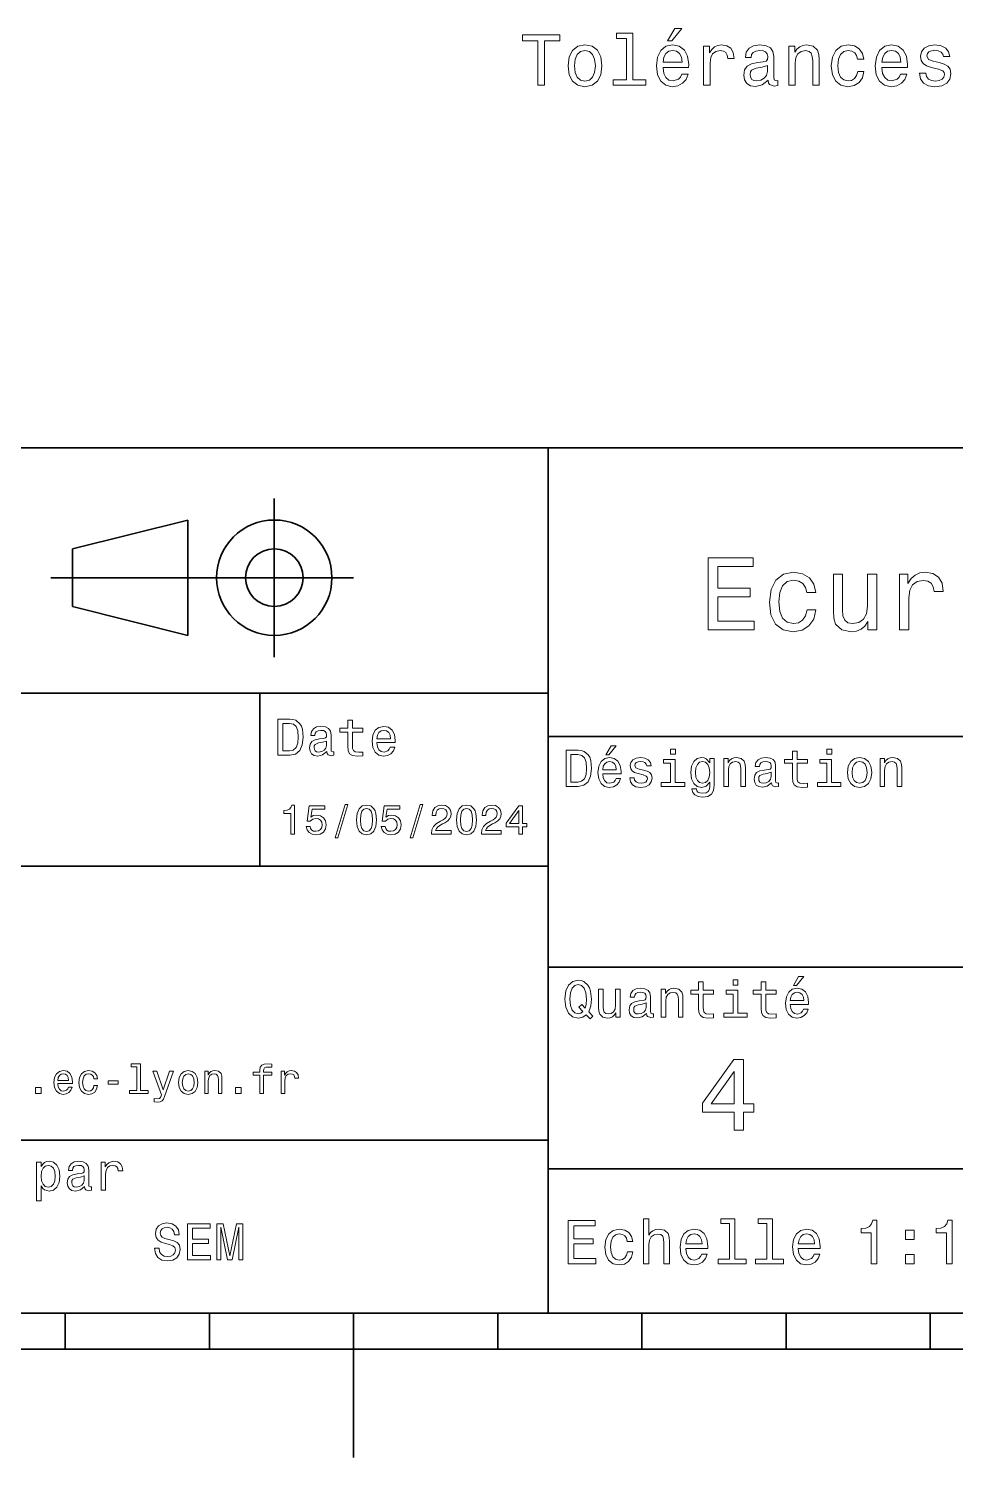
# Model space of a CAD drawing. Extents: x 0 to 297, y 0 to 210.
# Drawn here: x 126 to 190.3, y 0 to 99.1 of the extents above; entities that cross this region are included whole.
import ezdxf

# ---------------------------------------------------------------- set-up
doc = ezdxf.new("R2010")
doc.units = 0

msp = doc.modelspace()

# ---------------------------------------------------------------- linework, layer by layer
at = {"color": 7, "lineweight": 35}
for p, q in [((97, 70), (287, 70)), ((162, 10), (162, 70)), ((127.5, 61), (148.5, 61)), ((97, 53), (162, 53)), ((162, 50), (287, 50)), ((97, 41), (162, 41)), ((162, 34), (287, 34)), ((97, 22), (162, 22)), ((162, 20), (287, 20)), ((10, 10), (287, 10)), ((97, 10), (287, 10)), ((98.5, 7.5), (198.5, 7.5))]:
    msp.add_line(p, q, dxfattribs=at)
at = {"color": 7, "lineweight": 35, "ltscale": 0.275}
msp.add_line((143, 55.5), (143, 66.5), dxfattribs=at)
at = {"color": 7, "lineweight": 35, "ltscale": 0.206155}
for p, q in [((129, 63), (137, 65)), ((137, 57), (129, 59))]:
    msp.add_line(p, q, dxfattribs=at)
at = {"color": 7, "lineweight": 35, "ltscale": 0.2}
msp.add_line((137, 65), (137, 57), dxfattribs=at)
at = {"color": 7, "lineweight": 35, "ltscale": 0.1}
msp.add_line((129, 59), (129, 63), dxfattribs=at)
at = {"color": 7, "lineweight": 35, "ltscale": 0.3}
msp.add_line((142, 41), (142, 53), dxfattribs=at)
at = {"color": 7, "lineweight": 35, "ltscale": 0.0625}
for p, q in [((128.5, 10), (128.5, 7.5)), ((138.5, 10), (138.5, 7.5)), ((158.5, 10), (158.5, 7.5)), ((168.5, 10), (168.5, 7.5)), ((178.5, 10), (178.5, 7.5)), ((188.5, 10), (188.5, 7.5))]:
    msp.add_line(p, q, dxfattribs=at)
at = {"color": 7, "lineweight": 35, "ltscale": 0.25}
msp.add_line((148.5, 10), (148.5, 0), dxfattribs=at)
at = {"color": 7, "lineweight": 13}
for points in [[(170.278091, 98.219742), (170.575653, 98.219742), (171.276657, 99.077087), (170.782425, 99.077087)], [(161.286026, 95.143372), (161.75, 95.143372), (161.75, 98.219742), (162.809082, 98.219742), (162.809082, 98.643372), (160.221909, 98.643372), (160.221909, 98.219742), (161.286026, 98.219742)], [(167.42868, 98.391212), (167.42868, 95.516571), (166.515854, 95.516571), (166.515854, 95.143372), (168.780258, 95.143372), (168.780258, 95.516571), (167.872482, 95.516571), (167.872482, 98.764412), (166.732712, 98.764412), (166.732712, 98.391212)], [(163.378967, 96.494957), (163.459656, 95.879684), (163.69165, 95.425789), (164.059799, 95.143372), (164.554031, 95.047554), (165.043228, 95.143372), (165.411377, 95.420746), (165.643372, 95.874641), (165.729111, 96.494957), (165.643372, 97.110229), (165.411377, 97.56916), (165.043228, 97.846542), (164.554031, 97.947403), (164.059799, 97.846542), (163.69165, 97.564117), (163.459656, 97.110229)], [(163.832855, 96.5), (163.878235, 96.953888), (164.019455, 97.2817), (164.246399, 97.483429), (164.554031, 97.554031), (164.856628, 97.483429), (165.083572, 97.286743), (165.224777, 96.953888), (165.275223, 96.5), (165.224777, 96.041069), (165.083572, 95.708214), (164.856628, 95.506485), (164.554031, 95.440926), (164.246399, 95.506485), (164.019455, 95.708214), (163.878235, 96.041069)], [(169.970459, 96.368874), (171.745682, 96.368874), (171.750717, 96.575645), (171.670029, 97.155617), (171.44812, 97.58934), (171.095108, 97.851585), (170.626083, 97.947403), (170.167145, 97.846542), (169.814117, 97.564117), (169.587173, 97.105186), (169.506485, 96.5), (169.582138, 95.879684), (169.809082, 95.425789), (170.157059, 95.143372), (170.610947, 95.047554), (171.004318, 95.113113), (171.327087, 95.284584), (171.564117, 95.556915), (171.700287, 95.920029), (171.261536, 95.920029), (171.170746, 95.7183), (171.039627, 95.567001), (170.666428, 95.445969), (170.378967, 95.501442), (170.162109, 95.677956), (170.020889, 95.965416), (169.970459, 96.353745)], [(169.970459, 96.742073), (170.02594, 97.090057), (170.162109, 97.34726), (170.368881, 97.503601), (170.641205, 97.559074), (170.908508, 97.503601), (171.11528, 97.34726), (171.241348, 97.090057), (171.286743, 96.742073)], [(172.784576, 95.143372), (173.228394, 95.143372), (173.228394, 96.691643), (173.273773, 97.064842), (173.409943, 97.33213), (173.631851, 97.493515), (173.929398, 97.548988), (174.151291, 97.513687), (174.317719, 97.412827), (174.418594, 97.241356), (174.453888, 97.009369), (174.90274, 97.009369), (174.842224, 97.41787), (174.675797, 97.710373), (174.398422, 97.886887), (174.020172, 97.947403), (173.76297, 97.907059), (173.541061, 97.806198), (173.344376, 97.634727), (173.188034, 97.40274), (173.188034, 97.851585), (172.784576, 97.851585)], [(177.26297, 95.496399), (177.26297, 95.48127), (177.288177, 95.309799), (177.363831, 95.188759), (177.681549, 95.092941), (177.92868, 95.133286), (177.92868, 95.476227), (177.822769, 95.461098), (177.681549, 95.526657), (177.656342, 95.728386), (177.656342, 97.130402), (177.595825, 97.488472), (177.419312, 97.740631), (177.111664, 97.89193), (176.677948, 97.947403), (176.254318, 97.886887), (175.94165, 97.715416), (175.744965, 97.448128), (175.679398, 97.0951), (175.679398, 97.064842), (176.077805, 97.064842), (176.113113, 97.276657), (176.22406, 97.427956), (176.405624, 97.51873), (176.662827, 97.554031), (176.909943, 97.528816), (177.086456, 97.453171), (177.192368, 97.322044), (177.227661, 97.140488), (177.207489, 96.928673), (177.126801, 96.822769), (176.925079, 96.772331), (176.546829, 96.731987), (176.113113, 96.641212), (175.805481, 96.479828), (175.623917, 96.227669), (175.568451, 95.854469), (175.618881, 95.521614), (175.775223, 95.274498), (176.027374, 95.118156), (176.375366, 95.062683), (176.844376, 95.168587)], [(178.690201, 95.143372), (179.134003, 95.143372), (179.134003, 96.706772), (179.179398, 97.064842), (179.325653, 97.327087), (179.552597, 97.488472), (179.855194, 97.548988), (180.09726, 97.498558), (180.248566, 97.362389), (180.324203, 97.135445), (180.349426, 96.832855), (180.349426, 95.143372), (180.793228, 95.143372), (180.793228, 96.92363), (180.773056, 97.2817), (180.682281, 97.579254), (180.384735, 97.851585), (179.920746, 97.947403), (179.663544, 97.912102), (179.446686, 97.816284), (179.260086, 97.6549), (179.113831, 97.438042), (179.113831, 97.851585), (178.690201, 97.851585)], [(183.451004, 96.953888), (183.889771, 96.953888), (183.798996, 97.357346), (183.582138, 97.675072), (183.244232, 97.871758), (182.805481, 97.947403), (182.32132, 97.846542), (181.953171, 97.564117), (181.721191, 97.105186), (181.640488, 96.489914), (181.716141, 95.879684), (181.943085, 95.425789), (182.301147, 95.143372), (182.790344, 95.047554), (183.22406, 95.123199), (183.561966, 95.335014), (183.793945, 95.66787), (183.894806, 96.111671), (183.471191, 96.111671), (183.395538, 95.829254), (183.254318, 95.617432), (183.052597, 95.486313), (182.805481, 95.445969), (182.497833, 95.511528), (182.27594, 95.713257), (182.139771, 96.041069), (182.094376, 96.505043), (182.139771, 96.958931), (182.280975, 97.286743), (182.507935, 97.488472), (182.805481, 97.559074), (183.067719, 97.513687), (183.264404, 97.397697), (183.395538, 97.206055)], [(185.150574, 96.368874), (186.925797, 96.368874), (186.930832, 96.575645), (186.850143, 97.155617), (186.628235, 97.58934), (186.275223, 97.851585), (185.806198, 97.947403), (185.34726, 97.846542), (184.994232, 97.564117), (184.767288, 97.105186), (184.6866, 96.5), (184.762253, 95.879684), (184.989197, 95.425789), (185.337173, 95.143372), (185.791061, 95.047554), (186.184433, 95.113113), (186.507202, 95.284584), (186.744232, 95.556915), (186.880402, 95.920029), (186.44165, 95.920029), (186.350861, 95.7183), (186.219742, 95.567001), (185.846542, 95.445969), (185.559082, 95.501442), (185.342224, 95.677956), (185.201004, 95.965416), (185.150574, 96.353745)], [(185.150574, 96.742073), (185.206055, 97.090057), (185.342224, 97.34726), (185.548996, 97.503601), (185.82132, 97.559074), (186.088623, 97.503601), (186.295395, 97.34726), (186.421478, 97.090057), (186.466858, 96.742073)], [(189.124634, 96.721901), (188.695969, 96.822769), (188.378235, 96.938759), (188.272339, 97.175789), (188.302597, 97.342216), (188.408508, 97.463257), (188.579971, 97.538902), (188.827087, 97.56916), (189.064117, 97.538902), (189.250717, 97.448128), (189.371765, 97.311958), (189.422195, 97.130402), (189.855911, 97.130402), (189.855911, 97.140488), (189.780258, 97.4683), (189.573486, 97.725502), (189.250717, 97.886887), (188.827087, 97.947403), (188.398407, 97.886887), (188.085739, 97.720459), (187.889053, 97.473343), (187.828522, 97.16066), (187.873917, 96.85807), (188.015137, 96.646255), (188.247116, 96.494957), (188.585022, 96.389046), (189.079254, 96.268013), (189.381836, 96.14193), (189.46254, 96.041069), (189.492798, 95.889771), (189.447403, 95.703171), (189.32637, 95.561958), (189.129684, 95.471184), (188.867432, 95.440926), (188.590057, 95.471184), (188.388336, 95.577087), (188.252167, 95.748558), (188.196686, 95.985588), (187.768005, 95.985588), (187.838623, 95.58213), (188.045395, 95.289627), (188.373199, 95.113113), (188.827087, 95.047554), (189.301147, 95.113113), (189.649139, 95.289627), (189.860947, 95.572044), (189.9366, 95.940201), (189.881119, 96.257927), (189.724777, 96.474785), (189.467575, 96.615997)], [(177.21254, 96.091499), (177.152023, 95.829254), (176.990631, 95.627518), (176.748566, 95.496399), (176.451004, 95.451012), (176.259369, 95.476227), (176.123199, 95.556915), (176.03746, 95.698128), (176.012253, 95.894814), (176.032425, 96.071327), (176.113113, 96.197403), (176.435883, 96.338615), (176.844376, 96.399132), (177.21254, 96.520172)], [(173.109512, 57.381123), (176.279541, 57.381123), (176.279541, 57.986309), (173.772339, 57.986309), (173.772339, 59.679394), (176.005768, 59.679394), (176.005768, 60.277374), (173.772339, 60.277374), (173.772339, 61.775936), (176.221893, 61.775936), (176.221893, 62.381123), (173.109512, 62.381123)], [(179.932281, 59.967579), (180.559082, 59.967579), (180.429398, 60.543945), (180.119598, 60.997837), (179.636887, 61.278816), (179.010086, 61.386887), (178.318436, 61.242794), (177.792511, 60.839336), (177.46109, 60.183716), (177.345825, 59.304752), (177.453888, 58.432995), (177.778091, 57.78458), (178.289627, 57.381123), (178.988464, 57.244236), (179.608063, 57.352303), (180.090775, 57.6549), (180.42218, 58.130402), (180.566284, 58.764408), (179.96109, 58.764408), (179.853027, 58.36095), (179.651291, 58.058357), (179.363113, 57.871037), (179.010086, 57.8134), (178.570602, 57.907059), (178.253601, 58.195244), (178.059082, 58.663544), (177.994232, 59.326366), (178.059082, 59.974781), (178.260803, 60.443081), (178.585007, 60.731266), (179.010086, 60.83213), (179.38472, 60.767288), (179.66571, 60.601585), (179.853027, 60.327808)], [(184.788177, 61.25), (184.154175, 61.25), (184.154175, 59.016571), (184.082123, 58.497837), (183.873199, 58.123196), (183.548996, 57.892651), (183.123917, 57.820602), (182.785294, 57.878242), (182.569168, 58.051151), (182.446686, 58.346542), (182.417862, 58.764408), (182.417862, 61.25), (181.783859, 61.25), (181.783859, 58.706772), (181.805481, 58.195244), (181.942368, 57.770172), (182.360229, 57.381123), (183.030258, 57.244236), (183.390488, 57.294666), (183.700287, 57.424351), (183.966858, 57.647694), (184.182999, 57.971901), (184.182999, 57.381123), (184.788177, 57.381123)], [(186.380402, 57.381123), (187.014404, 57.381123), (187.014404, 59.592937), (187.079254, 60.12608), (187.273773, 60.507923), (187.590775, 60.738472), (188.015854, 60.817722), (188.332855, 60.767288), (188.570602, 60.623199), (188.714691, 60.378242), (188.765121, 60.046829), (189.406342, 60.046829), (189.319885, 60.630402), (189.082123, 61.048271), (188.685883, 61.30043), (188.145538, 61.386887), (187.778091, 61.32925), (187.46109, 61.185158), (187.180115, 60.940201), (186.956772, 60.608788), (186.956772, 61.25), (186.380402, 61.25)], [(144.080688, 51.190563), (143.248566, 51.190563), (143.248566, 48.690563), (144.080688, 48.690563), (144.473343, 48.769814), (144.765137, 49.011169), (144.945251, 49.40382), (145.010086, 49.940563), (144.952454, 50.488113), (144.880402, 50.70425), (144.779541, 50.877163), (144.487747, 51.111313), (144.296829, 51.168949)], [(144.055481, 50.891571), (144.329254, 50.837536), (144.516571, 50.671829), (144.628235, 50.376442), (144.664261, 49.940563), (144.624634, 49.519093), (144.51297, 49.223705), (144.322052, 49.047192), (144.055481, 48.989555), (143.583572, 48.989555), (143.583572, 50.891571)], [(146.656342, 48.942726), (146.656342, 48.931919), (146.674347, 48.809441), (146.728394, 48.722984), (146.955338, 48.654541), (147.131851, 48.683357), (147.131851, 48.928314), (147.056198, 48.917507), (146.955338, 48.96434), (146.937317, 49.108429), (146.937317, 50.109871), (146.894089, 50.365635), (146.768005, 50.54575), (146.548264, 50.65382), (146.23848, 50.693443), (145.935883, 50.650219), (145.71254, 50.52774), (145.572052, 50.336815), (145.525223, 50.084656), (145.525223, 50.063042), (145.809799, 50.063042), (145.835022, 50.21434), (145.914261, 50.322407), (146.043945, 50.387249), (146.227661, 50.412464), (146.404175, 50.394455), (146.530258, 50.34042), (146.605911, 50.246758), (146.631119, 50.117077), (146.616714, 49.965778), (146.559082, 49.890129), (146.414978, 49.854107), (146.144806, 49.825291), (145.835022, 49.760448), (145.61528, 49.645176), (145.485596, 49.465057), (145.445969, 49.19849), (145.481995, 48.960735), (145.593658, 48.784222), (145.773773, 48.67255), (146.022339, 48.632927), (146.357346, 48.708576)], [(148.100861, 50.289986), (148.100861, 49.320965), (148.122482, 49.007565), (148.223343, 48.791428), (148.425079, 48.665348), (148.767288, 48.62212), (149.141937, 48.640129), (149.141937, 48.913906), (148.868149, 48.892292), (148.619598, 48.921112), (148.486313, 49.011169), (148.42868, 49.162464), (148.417862, 49.375), (148.417862, 50.289986), (149.141937, 50.289986), (149.141937, 50.560158), (148.417862, 50.560158), (148.417862, 51.125721), (148.100861, 51.125721), (148.100861, 50.560158), (147.553314, 50.560158), (147.553314, 50.289986)], [(150.121765, 49.565922), (151.389771, 49.565922), (151.393372, 49.713619), (151.335739, 50.127884), (151.177231, 50.437683), (150.925079, 50.625), (150.590057, 50.693443), (150.262253, 50.621399), (150.010086, 50.41967), (149.847977, 50.091862), (149.790344, 49.659584), (149.844376, 49.216499), (150.006485, 48.892292), (150.255051, 48.690563), (150.579254, 48.62212), (150.860229, 48.668949), (151.090775, 48.791428), (151.260086, 48.98595), (151.357346, 49.245319), (151.043945, 49.245319), (150.979111, 49.101227), (150.885452, 48.993156), (150.618881, 48.9067), (150.413544, 48.946327), (150.258652, 49.072407), (150.157776, 49.27774), (150.121765, 49.555115)], [(146.620316, 49.367798), (146.577087, 49.180477), (146.461823, 49.036385), (146.28891, 48.942726), (146.07637, 48.910305), (145.939484, 48.928314), (145.842224, 48.98595), (145.780975, 49.086815), (145.76297, 49.227306), (145.777374, 49.353386), (145.835022, 49.443443), (146.065567, 49.544312), (146.357346, 49.587536), (146.620316, 49.673992)], [(150.121765, 49.832493), (150.161377, 50.081055), (150.258652, 50.264771), (150.406342, 50.376442), (150.600861, 50.416069), (150.791794, 50.376442), (150.939484, 50.264771), (151.029541, 50.081055), (151.061966, 49.832493)], [(164.080688, 49.030979), (163.248566, 49.030979), (163.248566, 46.530979), (164.080688, 46.530979), (164.473343, 46.610229), (164.765137, 46.851585), (164.945251, 47.244236), (165.010086, 47.780979), (164.952454, 48.328529), (164.880402, 48.544666), (164.779541, 48.717579), (164.487747, 48.951729), (164.296829, 49.009365)], [(164.055481, 48.731987), (164.329254, 48.677952), (164.516571, 48.512245), (164.628235, 48.216858), (164.664261, 47.780979), (164.624634, 47.359509), (164.51297, 47.064121), (164.322052, 46.887608), (164.055481, 46.829971), (163.583572, 46.829971), (163.583572, 48.731987)], [(166.004318, 48.728386), (166.216858, 48.728386), (166.717575, 49.340778), (166.364548, 49.340778)], [(170.824203, 49.117435), (170.489197, 49.117435), (170.489197, 48.757202), (170.824203, 48.757202)], [(178.943802, 48.130402), (178.943802, 47.161381), (178.965424, 46.84798), (179.066284, 46.631844), (179.268005, 46.505764), (179.610229, 46.462536), (179.984863, 46.480545), (179.984863, 46.754322), (179.71109, 46.732708), (179.46254, 46.761528), (179.329254, 46.851585), (179.271606, 47.00288), (179.260803, 47.215416), (179.260803, 48.130402), (179.984863, 48.130402), (179.984863, 48.400574), (179.260803, 48.400574), (179.260803, 48.966137), (178.943802, 48.966137), (178.943802, 48.400574), (178.396255, 48.400574), (178.396255, 48.130402)], [(181.667145, 49.117435), (181.332138, 49.117435), (181.332138, 48.757202), (181.667145, 48.757202)], [(165.784576, 47.406338), (167.052597, 47.406338), (167.056198, 47.554035), (166.998566, 47.9683), (166.840057, 48.278099), (166.587891, 48.465416), (166.252884, 48.533859), (165.925079, 48.461815), (165.672913, 48.260086), (165.510803, 47.932278), (165.453171, 47.5), (165.507202, 47.056915), (165.669312, 46.732708), (165.917862, 46.530979), (166.242081, 46.462536), (166.523056, 46.509365), (166.753601, 46.631844), (166.922913, 46.826366), (167.020172, 47.085735), (166.706772, 47.085735), (166.641937, 46.941643), (166.548264, 46.833572), (166.281708, 46.747116), (166.07637, 46.786743), (165.921463, 46.912823), (165.820602, 47.118156), (165.784576, 47.395531)], [(165.784576, 47.672909), (165.824203, 47.921471), (165.921463, 48.105186), (166.069168, 48.216858), (166.263687, 48.256485), (166.454605, 48.216858), (166.60231, 48.105186), (166.692368, 47.921471), (166.724777, 47.672909)], [(168.623199, 47.658501), (168.317001, 47.730545), (168.090057, 47.8134), (168.014404, 47.982708), (168.036026, 48.101585), (168.111664, 48.188038), (168.234146, 48.242073), (168.41066, 48.263687), (168.579971, 48.242073), (168.713257, 48.177231), (168.799713, 48.079971), (168.835739, 47.950287), (169.145538, 47.950287), (169.145538, 47.957493), (169.091492, 48.191643), (168.943802, 48.375359), (168.713257, 48.490635), (168.41066, 48.533859), (168.104462, 48.490635), (167.881119, 48.371758), (167.740631, 48.195244), (167.697403, 47.971901), (167.729828, 47.755764), (167.830688, 47.604465), (167.996399, 47.496399), (168.237747, 47.42075), (168.590775, 47.334293), (168.806915, 47.244236), (168.864548, 47.172188), (168.886169, 47.064121), (168.853745, 46.930836), (168.767288, 46.829971), (168.626801, 46.765129), (168.439484, 46.743515), (168.241348, 46.765129), (168.09726, 46.840778), (168, 46.963257), (167.960373, 47.132565), (167.654175, 47.132565), (167.704605, 46.844379), (167.85231, 46.635445), (168.086456, 46.509365), (168.41066, 46.462536), (168.749283, 46.509365), (168.997833, 46.635445), (169.149139, 46.837173), (169.203171, 47.100143), (169.163544, 47.327087), (169.05188, 47.481987), (168.868149, 47.582851)], [(170.8134, 46.79755), (170.8134, 48.400574), (169.999283, 48.400574), (169.999283, 48.130402), (170.496399, 48.130402), (170.496399, 46.79755), (169.847977, 46.79755), (169.847977, 46.530979), (171.469025, 46.530979), (171.469025, 46.79755)], [(173.518738, 46.617435), (173.518738, 48.465416), (173.216141, 48.465416), (173.216141, 48.152016), (172.967575, 48.4366), (172.816284, 48.508644), (172.646973, 48.533859), (172.340775, 48.461815), (172.103027, 48.260086), (171.94812, 47.935879), (171.894089, 47.5), (171.94812, 47.060516), (172.103027, 46.736309), (172.340775, 46.530979), (172.646973, 46.462536), (172.819885, 46.487751), (172.963974, 46.552593), (173.216141, 46.826366), (173.216141, 46.552593), (173.187317, 46.336456), (173.108063, 46.181557), (172.956772, 46.091499), (172.729828, 46.059078), (172.531708, 46.080692), (172.391205, 46.134727), (172.30835, 46.228386), (172.283142, 46.354465), (171.976944, 46.354465), (171.976944, 46.340057), (172.023773, 46.109509), (172.167862, 45.9366), (172.398407, 45.824928), (172.711823, 45.785301), (173.086456, 45.839336), (173.335022, 45.990635), (173.47551, 46.253601)], [(172.221909, 47.5), (172.254318, 47.820606), (172.351593, 48.058357), (172.502884, 48.198845), (172.704605, 48.249279), (172.917145, 48.198845), (173.075653, 48.058357), (173.172913, 47.820606), (173.208939, 47.5), (173.172913, 47.172188), (173.075653, 46.938038), (172.917145, 46.793949), (172.704605, 46.747116), (172.502884, 46.793949), (172.351593, 46.938038), (172.254318, 47.175793)], [(174.181549, 46.530979), (174.498566, 46.530979), (174.498566, 47.647694), (174.530975, 47.903458), (174.635452, 48.090778), (174.797546, 48.206051), (175.013687, 48.249279), (175.1866, 48.213257), (175.294662, 48.115993), (175.348709, 47.953888), (175.366714, 47.737751), (175.366714, 46.530979), (175.683716, 46.530979), (175.683716, 47.802593), (175.669312, 48.058357), (175.604462, 48.270893), (175.391937, 48.465416), (175.060516, 48.533859), (174.876801, 48.508644), (174.721909, 48.440201), (174.588623, 48.324928), (174.484146, 48.170029), (174.484146, 48.465416), (174.181549, 48.465416)], [(177.499283, 46.783142), (177.499283, 46.772335), (177.517288, 46.649857), (177.57132, 46.5634), (177.798264, 46.494957), (177.974777, 46.523773), (177.974777, 46.76873), (177.899139, 46.757923), (177.798264, 46.804756), (177.780258, 46.948845), (177.780258, 47.950287), (177.73703, 48.206051), (177.610947, 48.386166), (177.391205, 48.494236), (177.081406, 48.533859), (176.778824, 48.490635), (176.555481, 48.368156), (176.414978, 48.177231), (176.368149, 47.925072), (176.368149, 47.903458), (176.65274, 47.903458), (176.677948, 48.054756), (176.757202, 48.162823), (176.886887, 48.227665), (177.070602, 48.25288), (177.247116, 48.234871), (177.373199, 48.180836), (177.448853, 48.087173), (177.47406, 47.957493), (177.459656, 47.806194), (177.402023, 47.730545), (177.257919, 47.694523), (176.987747, 47.665707), (176.677948, 47.600864), (176.458206, 47.485592), (176.328537, 47.305473), (176.28891, 47.038906), (176.324921, 46.801151), (176.4366, 46.624638), (176.616714, 46.512966), (176.86528, 46.473343), (177.200287, 46.548992)], [(181.656342, 46.79755), (181.656342, 48.400574), (180.842224, 48.400574), (180.842224, 48.130402), (181.33934, 48.130402), (181.33934, 46.79755), (180.690918, 46.79755), (180.690918, 46.530979), (182.311966, 46.530979), (182.311966, 46.79755)], [(182.762253, 47.496399), (182.819885, 47.056915), (182.985596, 46.732708), (183.248566, 46.530979), (183.601593, 46.462536), (183.951004, 46.530979), (184.213974, 46.729107), (184.379684, 47.053314), (184.440918, 47.496399), (184.379684, 47.935879), (184.213974, 48.263687), (183.951004, 48.461815), (183.601593, 48.533859), (183.248566, 48.461815), (182.985596, 48.260086), (182.819885, 47.935879)], [(183.086456, 47.5), (183.118881, 47.824207), (183.219742, 48.058357), (183.381851, 48.20245), (183.601593, 48.25288), (183.817719, 48.20245), (183.979828, 48.061958), (184.080688, 47.824207), (184.116714, 47.5), (184.080688, 47.172188), (183.979828, 46.934437), (183.817719, 46.790344), (183.601593, 46.743515), (183.381851, 46.790344), (183.219742, 46.934437), (183.118881, 47.172188)], [(185.024506, 46.530979), (185.341492, 46.530979), (185.341492, 47.647694), (185.373917, 47.903458), (185.478394, 48.090778), (185.640488, 48.206051), (185.856628, 48.249279), (186.029541, 48.213257), (186.137604, 48.115993), (186.19165, 47.953888), (186.209656, 47.737751), (186.209656, 46.530979), (186.526657, 46.530979), (186.526657, 47.802593), (186.512253, 48.058357), (186.447403, 48.270893), (186.234879, 48.465416), (185.903458, 48.533859), (185.719742, 48.508644), (185.56485, 48.440201), (185.431564, 48.324928), (185.327087, 48.170029), (185.327087, 48.465416), (185.024506, 48.465416)], [(177.463257, 47.208214), (177.420029, 47.020893), (177.304749, 46.876801), (177.131851, 46.783142), (176.919312, 46.750721), (176.782425, 46.76873), (176.68515, 46.826366), (176.623917, 46.927231), (176.605911, 47.067722), (176.620316, 47.193802), (176.677948, 47.283859), (176.908508, 47.384727), (177.200287, 47.427952), (177.463257, 47.514408)], [(144.14122, 43.224785), (144.403458, 43.224785), (144.403458, 45.239193), (144.207504, 45.239193), (144.155624, 45.0634), (144.05188, 44.945248), (143.893372, 44.876083), (143.674362, 44.853027), (143.674362, 44.648415), (144.14122, 44.648415)], [(145.213257, 43.746399), (145.276657, 43.510086), (145.417877, 43.325649), (145.625366, 43.210377), (145.890488, 43.167149), (146.181564, 43.219021), (146.409225, 43.360233), (146.553314, 43.585014), (146.608078, 43.873199), (146.559082, 44.141212), (146.420761, 44.351585), (146.20462, 44.487034), (145.925079, 44.536022), (145.708939, 44.501442), (145.541794, 44.406342), (145.622482, 44.945248), (146.498566, 44.945248), (146.498566, 45.181557), (145.429398, 45.181557), (145.270905, 44.12104), (145.50145, 44.12104), (145.668594, 44.256485), (145.881851, 44.305477), (146.066284, 44.273777), (146.207504, 44.181557), (146.296829, 44.040348), (146.328537, 43.858791), (146.296829, 43.677235), (146.20462, 43.536022), (146.0634, 43.446686), (145.881851, 43.414986), (145.729111, 43.435158), (145.610962, 43.501442), (145.524506, 43.605186), (145.481277, 43.746399)], [(147.213257, 42.956772), (147.412109, 42.956772), (148.109512, 45.279541), (147.907791, 45.279541)], [(148.703171, 44.201729), (148.746399, 43.749279), (148.881851, 43.426514), (149.097992, 43.230549), (149.397705, 43.167149), (149.694534, 43.230549), (149.910675, 43.426514), (150.043228, 43.749279), (150.08934, 44.201729), (150.043228, 44.651299), (149.98848, 44.829971), (149.910675, 44.976948), (149.694534, 45.172913), (149.397705, 45.239193), (149.097992, 45.172913), (148.881851, 44.974064), (148.746399, 44.651299)], [(148.979828, 44.201729), (149.002884, 44.550434), (149.074936, 44.801155), (149.20462, 44.948128), (149.397705, 45), (149.587906, 44.948128), (149.71759, 44.801155), (149.789627, 44.550434), (149.812683, 44.201729), (149.789627, 43.850143), (149.71759, 43.599426), (149.587906, 43.45245), (149.397705, 43.403458), (149.20462, 43.45245), (149.074936, 43.599426), (149.002884, 43.850143)], [(150.417877, 43.746399), (150.481277, 43.510086), (150.622482, 43.325649), (150.829971, 43.210377), (151.095108, 43.167149), (151.386169, 43.219021), (151.613831, 43.360233), (151.757935, 43.585014), (151.812683, 43.873199), (151.763687, 44.141212), (151.625366, 44.351585), (151.409225, 44.487034), (151.129684, 44.536022), (150.913544, 44.501442), (150.746399, 44.406342), (150.827087, 44.945248), (151.703171, 44.945248), (151.703171, 45.181557), (150.634003, 45.181557), (150.47551, 44.12104), (150.706055, 44.12104), (150.873199, 44.256485), (151.086456, 44.305477), (151.270905, 44.273777), (151.412109, 44.181557), (151.50145, 44.040348), (151.533142, 43.858791), (151.50145, 43.677235), (151.409225, 43.536022), (151.268021, 43.446686), (151.086456, 43.414986), (150.933716, 43.435158), (150.815567, 43.501442), (150.729111, 43.605186), (150.685883, 43.746399)], [(152.417877, 42.956772), (152.616714, 42.956772), (153.314133, 45.279541), (153.112396, 45.279541)], [(153.899139, 43.224785), (155.273773, 43.224785), (155.273773, 43.472622), (154.187317, 43.472622), (154.247849, 43.60807), (154.351593, 43.720463), (154.671478, 43.925072), (154.841507, 44.011528), (155.031708, 44.135448), (155.167145, 44.279541), (155.244965, 44.44957), (155.273773, 44.642651), (155.224792, 44.884727), (155.08934, 45.074928), (154.881851, 45.195965), (154.613831, 45.239193), (154.337173, 45.190201), (154.126801, 45.054756), (153.991364, 44.838619), (153.945251, 44.553314), (153.945251, 44.51297), (154.207504, 44.51297), (154.207504, 44.536022), (154.233429, 44.731991), (154.311249, 44.876083), (154.435165, 44.9683), (154.599426, 45), (154.766571, 44.971184), (154.890488, 44.899136), (154.971191, 44.786743), (155, 44.645535), (154.979828, 44.51297), (154.925079, 44.400578), (154.832855, 44.302593), (154.706055, 44.216141), (154.536026, 44.12392), (154.253601, 43.945248), (154.054764, 43.755043), (153.9366, 43.524498), (153.899139, 43.233429)], [(155.642654, 44.201729), (155.685883, 43.749279), (155.821335, 43.426514), (156.037476, 43.230549), (156.337173, 43.167149), (156.634003, 43.230549), (156.850143, 43.426514), (156.982712, 43.749279), (157.028824, 44.201729), (156.982712, 44.651299), (156.927963, 44.829971), (156.850143, 44.976948), (156.634003, 45.172913), (156.337173, 45.239193), (156.037476, 45.172913), (155.821335, 44.974064), (155.685883, 44.651299)], [(155.919312, 44.201729), (155.942368, 44.550434), (156.01442, 44.801155), (156.144104, 44.948128), (156.337173, 45), (156.527374, 44.948128), (156.657059, 44.801155), (156.729111, 44.550434), (156.752167, 44.201729), (156.729111, 43.850143), (156.657059, 43.599426), (156.527374, 43.45245), (156.337173, 43.403458), (156.144104, 43.45245), (156.01442, 43.599426), (155.942368, 43.850143)], [(157.368881, 43.224785), (158.743515, 43.224785), (158.743515, 43.472622), (157.657059, 43.472622), (157.71759, 43.60807), (157.821335, 43.720463), (158.14122, 43.925072), (158.311249, 44.011528), (158.50145, 44.135448), (158.636887, 44.279541), (158.714706, 44.44957), (158.743515, 44.642651), (158.694534, 44.884727), (158.559082, 45.074928), (158.351593, 45.195965), (158.083572, 45.239193), (157.806915, 45.190201), (157.596542, 45.054756), (157.461105, 44.838619), (157.414993, 44.553314), (157.414993, 44.51297), (157.677231, 44.51297), (157.677231, 44.536022), (157.703171, 44.731991), (157.780991, 44.876083), (157.904907, 44.9683), (158.069168, 45), (158.236313, 44.971184), (158.360229, 44.899136), (158.440918, 44.786743), (158.469742, 44.645535), (158.44957, 44.51297), (158.394821, 44.400578), (158.302597, 44.302593), (158.175797, 44.216141), (158.005768, 44.12392), (157.723343, 43.945248), (157.524506, 43.755043), (157.406342, 43.524498), (157.368881, 43.233429)], [(159.965424, 43.224785), (160.224792, 43.224785), (160.224792, 43.720463), (160.510086, 43.720463), (160.510086, 43.951008), (160.224792, 43.951008), (160.224792, 45.181557), (159.96254, 45.181557), (159.086456, 43.974064), (159.086456, 43.720463), (159.965424, 43.720463)], [(159.328537, 43.951008), (159.965424, 44.847263), (159.965424, 43.951008)], [(164.642654, 30.685879), (164.916428, 30.401297), (165.107346, 30.592218), (164.811966, 30.894812), (164.963257, 31.305475), (165.010086, 31.780979), (164.941635, 32.339336), (164.862396, 32.56628), (164.757919, 32.753601), (164.46254, 33.009365), (164.282425, 33.074207), (164.08429, 33.099422), (163.702454, 33.009365), (163.41066, 32.757202), (163.223343, 32.342937), (163.158508, 31.780979), (163.223343, 31.219019), (163.407059, 30.804754), (163.698853, 30.54899), (164.08429, 30.462536), (164.39769, 30.520172)], [(164.41571, 30.916426), (164.260803, 30.801151), (164.08429, 30.765129), (163.850143, 30.829971), (163.666428, 31.024494), (163.543945, 31.341497), (163.504318, 31.780979), (163.543945, 32.216858), (163.662827, 32.537464), (163.846542, 32.731987), (164.08429, 32.80043), (164.318451, 32.731987), (164.502167, 32.533859), (164.621033, 32.213257), (164.664261, 31.780979), (164.631851, 31.40634), (164.5634, 31.150576), (164.329254, 31.395533), (164.13472, 31.211815)], [(172.438034, 32.130402), (172.438034, 31.161383), (172.459656, 30.847982), (172.560516, 30.631844), (172.762253, 30.505762), (173.104462, 30.462536), (173.479111, 30.480547), (173.479111, 30.754322), (173.205338, 30.732708), (172.956772, 30.761526), (172.823486, 30.851583), (172.765854, 31.002882), (172.755035, 31.215418), (172.755035, 32.130402), (173.479111, 32.130402), (173.479111, 32.400574), (172.755035, 32.400574), (172.755035, 32.966137), (172.438034, 32.966137), (172.438034, 32.400574), (171.890488, 32.400574), (171.890488, 32.130402)], [(175.161377, 33.117435), (174.82637, 33.117435), (174.82637, 32.757202), (175.161377, 32.757202)], [(176.775223, 32.130402), (176.775223, 31.161383), (176.796829, 30.847982), (176.89769, 30.631844), (177.099426, 30.505762), (177.44165, 30.462536), (177.816284, 30.480547), (177.816284, 30.754322), (177.542511, 30.732708), (177.293945, 30.761526), (177.16066, 30.851583), (177.103027, 31.002882), (177.092224, 31.215418), (177.092224, 32.130402), (177.816284, 32.130402), (177.816284, 32.400574), (177.092224, 32.400574), (177.092224, 32.966137), (176.775223, 32.966137), (176.775223, 32.400574), (176.227661, 32.400574), (176.227661, 32.130402)], [(179.015854, 32.728386), (179.228394, 32.728386), (179.729111, 33.340778), (179.376083, 33.340778)], [(166.998566, 32.465416), (166.681549, 32.465416), (166.681549, 31.348703), (166.645538, 31.089336), (166.541061, 30.902016), (166.378967, 30.786743), (166.166428, 30.750719), (165.997116, 30.779539), (165.889053, 30.865993), (165.827805, 31.013687), (165.8134, 31.222622), (165.8134, 32.465416), (165.496399, 32.465416), (165.496399, 31.193804), (165.507202, 30.93804), (165.575653, 30.725504), (165.784576, 30.530979), (166.119598, 30.462536), (166.299713, 30.487751), (166.454605, 30.552593), (166.587891, 30.664265), (166.695969, 30.826368), (166.695969, 30.530979), (166.998566, 30.530979)], [(168.824921, 30.78314), (168.824921, 30.772333), (168.842941, 30.649855), (168.896973, 30.5634), (169.123917, 30.494957), (169.30043, 30.523775), (169.30043, 30.768732), (169.224777, 30.757925), (169.123917, 30.804754), (169.105911, 30.948847), (169.105911, 31.950287), (169.062683, 32.206051), (168.9366, 32.386166), (168.716858, 32.494236), (168.407059, 32.533859), (168.104462, 32.490635), (167.881119, 32.368156), (167.740631, 32.177231), (167.693802, 31.925072), (167.693802, 31.903458), (167.978394, 31.903458), (168.003601, 32.054756), (168.082855, 32.162823), (168.21254, 32.227665), (168.396255, 32.25288), (168.572769, 32.234871), (168.698853, 32.180836), (168.77449, 32.087173), (168.799713, 31.957493), (168.785309, 31.806194), (168.727661, 31.730547), (168.583572, 31.694523), (168.3134, 31.665705), (168.003601, 31.600864), (167.783859, 31.48559), (167.654175, 31.305475), (167.614548, 31.038904), (167.650574, 30.801151), (167.762253, 30.62464), (167.942368, 30.512968), (168.190918, 30.473343), (168.52594, 30.54899)], [(169.844376, 30.530979), (170.161377, 30.530979), (170.161377, 31.647694), (170.193802, 31.903458), (170.298279, 32.090778), (170.460373, 32.206051), (170.676514, 32.249279), (170.849426, 32.213257), (170.957489, 32.115993), (171.011536, 31.95389), (171.029541, 31.737751), (171.029541, 30.530979), (171.346542, 30.530979), (171.346542, 31.802593), (171.332138, 32.058357), (171.267288, 32.270893), (171.054749, 32.465416), (170.723343, 32.533859), (170.539627, 32.508644), (170.38472, 32.440201), (170.251434, 32.324928), (170.146973, 32.170029), (170.146973, 32.465416), (169.844376, 32.465416)], [(175.150574, 30.79755), (175.150574, 32.400574), (174.336456, 32.400574), (174.336456, 32.130402), (174.833572, 32.130402), (174.833572, 30.79755), (174.185165, 30.79755), (174.185165, 30.530979), (175.806198, 30.530979), (175.806198, 30.79755)], [(178.796112, 31.40634), (180.064117, 31.40634), (180.067719, 31.554033), (180.010086, 31.9683), (179.851593, 32.278099), (179.599426, 32.465416), (179.264404, 32.533859), (178.9366, 32.461815), (178.684433, 32.260086), (178.522339, 31.932276), (178.464691, 31.5), (178.518738, 31.056915), (178.680832, 30.732708), (178.929398, 30.530979), (179.253601, 30.462536), (179.534576, 30.509365), (179.765137, 30.631844), (179.934433, 30.826368), (180.031708, 31.085733), (179.718292, 31.085733), (179.653458, 30.941643), (179.559799, 30.833572), (179.293228, 30.747118), (179.087891, 30.786743), (178.932999, 30.912823), (178.832138, 31.118155), (178.796112, 31.395533)], [(178.796112, 31.672911), (178.835739, 31.921469), (178.932999, 32.105186), (179.080688, 32.216858), (179.275208, 32.256485), (179.466141, 32.216858), (179.613831, 32.105186), (179.703888, 31.921469), (179.736313, 31.672911)], [(168.78891, 31.208212), (168.745682, 31.020893), (168.630402, 30.876801), (168.457489, 30.78314), (168.244965, 30.750719), (168.108063, 30.768732), (168.010803, 30.826368), (167.94957, 30.927233), (167.931549, 31.067722), (167.945969, 31.193804), (168.003601, 31.283861), (168.234146, 31.384726), (168.52594, 31.427954), (168.78891, 31.514408)], [(127.985596, 25.925074), (129, 25.925074), (129.002884, 26.043228), (128.956772, 26.374641), (128.829971, 26.622478), (128.62825, 26.772335), (128.360229, 26.827091), (128.097992, 26.769453), (127.896255, 26.60807), (127.766571, 26.345821), (127.720459, 26), (127.763687, 25.645535), (127.893372, 25.386168), (128.092224, 25.224785), (128.351593, 25.170031), (128.57637, 25.207495), (128.760803, 25.305477), (128.896255, 25.461096), (128.97406, 25.668589), (128.723343, 25.668589), (128.671478, 25.553314), (128.596542, 25.46686), (128.383286, 25.397696), (128.219025, 25.429396), (128.095108, 25.53026), (128.014404, 25.694525), (127.985596, 25.916428)], [(130.484161, 26.259367), (130.734879, 26.259367), (130.682999, 26.489914), (130.559082, 26.671471), (130.365997, 26.783863), (130.11528, 26.827091), (129.838623, 26.769453), (129.62825, 26.60807), (129.495682, 26.345821), (129.44957, 25.994238), (129.492798, 25.645535), (129.622482, 25.386168), (129.827087, 25.224785), (130.106628, 25.170031), (130.354462, 25.213257), (130.547546, 25.334295), (130.680115, 25.524496), (130.737762, 25.778099), (130.495682, 25.778099), (130.452454, 25.616716), (130.371765, 25.495678), (130.256485, 25.42075), (130.11528, 25.397696), (129.939484, 25.43516), (129.812683, 25.550434), (129.734879, 25.737753), (129.708939, 26.002882), (129.734879, 26.262249), (129.815567, 26.449568), (129.945251, 26.564842), (130.11528, 26.605188), (130.265137, 26.579252), (130.377533, 26.51297), (130.452454, 26.40346)], [(133.472626, 27.080692), (133.472626, 25.438042), (132.951019, 25.438042), (132.951019, 25.224785), (134.244965, 25.224785), (134.244965, 25.438042), (133.726227, 25.438042), (133.726227, 27.293949), (133.074936, 27.293949), (133.074936, 27.080692)], [(135.743515, 26.772335), (135.299713, 25.49856), (134.864563, 26.772335), (134.587906, 26.772335), (135.175797, 25.13833), (135.123932, 24.994238), (135.043228, 24.896255), (134.907791, 24.864553), (134.674347, 24.893373), (134.674347, 24.648417), (134.919312, 24.62536), (135.095108, 24.648417), (135.219025, 24.720463), (135.308365, 24.844381), (135.386169, 25.025938), (136.01442, 26.772335)], [(136.363113, 25.99712), (136.409225, 25.645535), (136.541794, 25.386168), (136.752167, 25.224785), (137.034592, 25.170031), (137.314117, 25.224785), (137.524506, 25.383286), (137.657074, 25.642653), (137.706055, 25.99712), (137.657074, 26.348703), (137.524506, 26.610952), (137.314117, 26.769453), (137.034592, 26.827091), (136.752167, 26.769453), (136.541794, 26.60807), (136.409225, 26.348703)], [(138.172913, 25.224785), (138.426514, 25.224785), (138.426514, 26.118156), (138.452454, 26.322767), (138.536026, 26.472624), (138.66571, 26.564842), (138.838623, 26.599424), (138.976959, 26.570606), (139.063416, 26.492796), (139.106628, 26.363113), (139.121048, 26.190203), (139.121048, 25.224785), (139.374649, 25.224785), (139.374649, 26.242077), (139.363113, 26.446688), (139.311249, 26.616716), (139.14122, 26.772335), (138.876083, 26.827091), (138.729111, 26.806917), (138.605194, 26.752163), (138.498566, 26.659943), (138.414993, 26.536024), (138.414993, 26.772335), (138.172913, 26.772335)], [(141.994247, 26.504324), (141.994247, 25.224785), (142.247849, 25.224785), (142.247849, 26.504324), (142.824219, 26.504324), (142.824219, 26.720463), (142.247849, 26.720463), (142.247849, 26.815563), (142.268021, 26.930836), (142.334305, 27.008646), (142.446686, 27.054756), (142.608078, 27.072046), (142.824219, 27.06052), (142.824219, 27.279539), (142.550446, 27.293949), (142.302597, 27.268013), (142.1297, 27.190203), (142.02594, 27.054756), (141.994247, 26.861671), (141.994247, 26.720463), (141.530273, 26.720463), (141.530273, 26.504324)], [(143.472626, 25.224785), (143.726227, 25.224785), (143.726227, 26.10951), (143.752167, 26.322767), (143.829987, 26.475506), (143.956787, 26.567724), (144.126801, 26.599424), (144.253601, 26.579252), (144.348709, 26.521614), (144.406342, 26.423632), (144.426514, 26.291067), (144.683014, 26.291067), (144.648422, 26.524496), (144.553314, 26.691643), (144.394821, 26.792507), (144.17868, 26.827091), (144.031708, 26.804035), (143.904907, 26.746399), (143.792511, 26.648417), (143.703186, 26.515852), (143.703186, 26.772335), (143.472626, 26.772335)], [(174.89624, 22.700289), (175.544662, 22.700289), (175.544662, 23.939482), (176.257919, 23.939482), (176.257919, 24.51585), (175.544662, 24.51585), (175.544662, 27.59222), (174.889038, 27.59222), (172.698837, 24.573488), (172.698837, 23.939482), (174.89624, 23.939482)], [(173.304031, 24.51585), (174.89624, 26.756485), (174.89624, 24.51585)], [(127.985596, 26.138329), (128.017288, 26.337177), (128.095108, 26.48415), (128.213257, 26.573488), (128.368881, 26.605188), (128.521622, 26.573488), (128.639771, 26.48415), (128.711823, 26.337177), (128.737762, 26.138329)], [(131.481262, 25.884727), (132.17868, 25.884727), (132.17868, 26.112392), (131.481262, 26.112392)], [(136.622482, 26), (136.648422, 26.259367), (136.729111, 26.446688), (136.858795, 26.56196), (137.034592, 26.602306), (137.207489, 26.56196), (137.337189, 26.449568), (137.417877, 26.259367), (137.446686, 26), (137.417877, 25.737753), (137.337189, 25.547552), (137.207489, 25.432278), (137.034592, 25.394814), (136.858795, 25.432278), (136.729111, 25.547552), (136.648422, 25.737753)], [(126.426514, 25.224785), (126.824211, 25.224785), (126.824211, 25.654181), (126.426514, 25.654181)], [(140.305481, 25.224785), (140.703186, 25.224785), (140.703186, 25.654181), (140.305481, 25.654181)], [(126.829254, 20.166426), (126.829254, 20.465418), (126.512253, 20.465418), (126.512253, 17.7817), (126.829254, 17.7817), (126.829254, 18.826368), (126.940926, 18.657061), (127.067009, 18.545389), (127.38401, 18.462536), (127.6866, 18.530979), (127.924355, 18.736311), (128.079254, 19.060518), (128.136887, 19.5), (128.079254, 19.935879), (127.924355, 20.260086), (127.6866, 20.461815), (127.38401, 20.533861), (127.211098, 20.512247), (127.0634, 20.443804), (126.937325, 20.328529)], [(127.329971, 18.747118), (127.117439, 18.793947), (126.96254, 18.93804), (126.86528, 19.17219), (126.832855, 19.5), (126.86528, 19.824207), (126.96254, 20.058357), (127.117439, 20.198847), (127.329971, 20.249279), (127.524498, 20.198847), (127.679398, 20.054754), (127.776657, 19.820604), (127.812683, 19.5), (127.776657, 19.175793), (127.679398, 18.93804), (127.524498, 18.793947)], [(129.847992, 18.78314), (129.847992, 18.772333), (129.865997, 18.649855), (129.920029, 18.5634), (130.146973, 18.494957), (130.323486, 18.523775), (130.323486, 18.768732), (130.247849, 18.757925), (130.146973, 18.804754), (130.128967, 18.948847), (130.128967, 19.950287), (130.085739, 20.206051), (129.959656, 20.386166), (129.739914, 20.494236), (129.430115, 20.533861), (129.127533, 20.490633), (128.904175, 20.368155), (128.763687, 20.177233), (128.716858, 19.925072), (128.716858, 19.903458), (129.00145, 19.903458), (129.026657, 20.054754), (129.105911, 20.162823), (129.235596, 20.227665), (129.419312, 20.252882), (129.595825, 20.234869), (129.721909, 20.180836), (129.797562, 20.087175), (129.822769, 19.957493), (129.808365, 19.806194), (129.750732, 19.730547), (129.606628, 19.694523), (129.336456, 19.665705), (129.026657, 19.600864), (128.806915, 19.48559), (128.677246, 19.305475), (128.637619, 19.038904), (128.67363, 18.801151), (128.785309, 18.62464), (128.965424, 18.512968), (129.213989, 18.473343), (129.548996, 18.54899)], [(130.986313, 18.530979), (131.303314, 18.530979), (131.303314, 19.636887), (131.335739, 19.903458), (131.432999, 20.094379), (131.591507, 20.209654), (131.804047, 20.249279), (131.96254, 20.224062), (132.081421, 20.152016), (132.153473, 20.029537), (132.17868, 19.863832), (132.499283, 19.863832), (132.456055, 20.155619), (132.337189, 20.364553), (132.139053, 20.490633), (131.868881, 20.533861), (131.685165, 20.505043), (131.526657, 20.432997), (131.386169, 20.310518), (131.274506, 20.144812), (131.274506, 20.465418), (130.986313, 20.465418)], [(129.811966, 19.208212), (129.768738, 19.020893), (129.653458, 18.876801), (129.48056, 18.78314), (129.268021, 18.750719), (129.131134, 18.768732), (129.033875, 18.826368), (128.972626, 18.927233), (128.95462, 19.067722), (128.969025, 19.193804), (129.026657, 19.283861), (129.257202, 19.384726), (129.548996, 19.427954), (129.811966, 19.514408)], [(135.009369, 14.515491), (134.681549, 14.515491), (134.753601, 14.133646), (134.933716, 13.852666), (135.21109, 13.683357), (135.585724, 13.622118), (135.956772, 13.679755), (136.234146, 13.838257), (136.41066, 14.086816), (136.475494, 14.414625), (136.421463, 14.710014), (136.270172, 14.900937), (136.025208, 15.027018), (135.697403, 15.120678), (135.416428, 15.189121), (135.232712, 15.268372), (135.128235, 15.383646), (135.09581, 15.563761), (135.128235, 15.725864), (135.221893, 15.848343), (135.365997, 15.931196), (135.564117, 15.960014), (135.765839, 15.923992), (135.924347, 15.826729), (136.028809, 15.664625), (136.079254, 15.444885), (136.407059, 15.444885), (136.407059, 15.452089), (136.349426, 15.790707), (136.180115, 16.042868), (135.913544, 16.201368), (135.553314, 16.255404), (135.229095, 16.201368), (134.976944, 16.050072), (134.814835, 15.815923), (134.757202, 15.513329), (134.804031, 15.243155), (134.940918, 15.059439), (135.157059, 14.93696), (135.452438, 14.8433), (135.744232, 14.760447), (135.963974, 14.681196), (136.09726, 14.565923), (136.144089, 14.378603), (136.100861, 14.18768), (135.989182, 14.043589), (135.819885, 13.95353), (135.600143, 13.924712), (135.355179, 13.964337), (135.167862, 14.079611), (135.048981, 14.266932)], [(136.990631, 13.690562), (138.575638, 13.690562), (138.575638, 13.993155), (137.322037, 13.993155), (137.322037, 14.839698), (138.438751, 14.839698), (138.438751, 15.138689), (137.322037, 15.138689), (137.322037, 15.887968), (138.546829, 15.887968), (138.546829, 16.190563), (136.990631, 16.190563)], [(139.015121, 13.690562), (139.292511, 13.690562), (139.292511, 15.960014), (139.760803, 13.690562), (140.070602, 13.690562), (140.535294, 15.960014), (140.535294, 13.690562), (140.816284, 13.690562), (140.816284, 16.190563), (140.376801, 16.190563), (139.915695, 13.985951), (139.458206, 16.190563), (139.015121, 16.190563)], [(163.393372, 13.428675), (165.295395, 13.428675), (165.295395, 13.791787), (163.791061, 13.791787), (163.791061, 14.807637), (165.131119, 14.807637), (165.131119, 15.166427), (163.791061, 15.166427), (163.791061, 16.065563), (165.260803, 16.065563), (165.260803, 16.428675), (163.393372, 16.428675)], [(168.610947, 13.428675), (168.991348, 13.428675), (168.991348, 14.768732), (169.030258, 15.075649), (169.155624, 15.300432), (169.350143, 15.438761), (169.609512, 15.490635), (169.817001, 15.447407), (169.946686, 15.330692), (170.011536, 15.136168), (170.033142, 14.876801), (170.033142, 13.428675), (170.413544, 13.428675), (170.413544, 14.954612), (170.396255, 15.261528), (170.318451, 15.516571), (170.0634, 15.75), (169.66571, 15.832133), (169.44957, 15.801874), (169.263687, 15.719741), (169.108063, 15.590058), (168.991348, 15.412825), (168.991348, 16.532421), (168.610947, 16.532421)], [(174.572052, 16.212536), (174.572052, 13.748559), (173.789627, 13.748559), (173.789627, 13.428675), (175.730545, 13.428675), (175.730545, 13.748559), (174.952454, 13.748559), (174.952454, 16.532421), (173.97551, 16.532421), (173.97551, 16.212536)], [(177.174347, 16.212536), (177.174347, 13.748559), (176.391937, 13.748559), (176.391937, 13.428675), (178.332855, 13.428675), (178.332855, 13.748559), (177.554749, 13.748559), (177.554749, 16.532421), (176.577805, 16.532421), (176.577805, 16.212536)], [(184.416412, 13.428675), (184.809784, 13.428675), (184.809784, 16.450289), (184.515839, 16.450289), (184.438034, 16.1866), (184.28241, 16.009367), (184.044662, 15.905621), (183.716125, 15.871038), (183.716125, 15.564121), (184.416412, 15.564121)], [(189.621033, 13.428675), (190.014404, 13.428675), (190.014404, 16.450289), (189.720459, 16.450289), (189.642639, 16.1866), (189.48703, 16.009367), (189.249268, 15.905621), (188.920746, 15.871038), (188.920746, 15.564121), (189.621033, 15.564121)], [(167.48703, 14.980548), (167.863113, 14.980548), (167.785309, 15.326369), (167.599426, 15.598703), (167.309799, 15.767292), (166.933716, 15.832133), (166.518738, 15.745678), (166.203171, 15.503603), (166.004318, 15.110231), (165.935165, 14.582853), (166, 14.059798), (166.194519, 13.67075), (166.501434, 13.428675), (166.920746, 13.346542), (167.292511, 13.411384), (167.582138, 13.592939), (167.780975, 13.878242), (167.867432, 14.258646), (167.504318, 14.258646), (167.439484, 14.016571), (167.318451, 13.835014), (167.145538, 13.722623), (166.933716, 13.688041), (166.670029, 13.744237), (166.479828, 13.917148), (166.363113, 14.198127), (166.324203, 14.595821), (166.363113, 14.984871), (166.484146, 15.26585), (166.67868, 15.438761), (166.933716, 15.49928), (167.158508, 15.460375), (167.327087, 15.360951), (167.439484, 15.196686)], [(171.546112, 14.479107), (173.067719, 14.479107), (173.072052, 14.656341), (173.002884, 15.153459), (172.812683, 15.525217), (172.510086, 15.75), (172.108063, 15.832133), (171.714691, 15.745678), (171.412109, 15.503603), (171.217575, 15.110231), (171.148422, 14.591499), (171.213257, 14.059798), (171.407776, 13.67075), (171.706055, 13.428675), (172.095108, 13.346542), (172.432281, 13.402739), (172.708939, 13.549712), (172.912109, 13.783141), (173.028824, 14.09438), (172.65274, 14.09438), (172.574936, 13.92147), (172.46254, 13.791787), (172.142654, 13.688041), (171.896255, 13.735591), (171.710373, 13.886888), (171.58934, 14.133286), (171.546112, 14.466139)], [(171.546112, 14.798992), (171.593658, 15.097262), (171.710373, 15.317724), (171.887604, 15.45173), (172.121033, 15.49928), (172.350143, 15.45173), (172.527374, 15.317724), (172.635452, 15.097262), (172.674347, 14.798992)], [(179.353027, 14.479107), (180.874634, 14.479107), (180.878967, 14.656341), (180.809799, 15.153459), (180.619598, 15.525217), (180.317001, 15.75), (179.914978, 15.832133), (179.521606, 15.745678), (179.219025, 15.503603), (179.02449, 15.110231), (178.955338, 14.591499), (179.020172, 14.059798), (179.214691, 13.67075), (179.51297, 13.428675), (179.902023, 13.346542), (180.239197, 13.402739), (180.515854, 13.549712), (180.719025, 13.783141), (180.835739, 14.09438), (180.459656, 14.09438), (180.381851, 13.92147), (180.269455, 13.791787), (179.94957, 13.688041), (179.703171, 13.735591), (179.517288, 13.886888), (179.396255, 14.133286), (179.353027, 14.466139)], [(179.353027, 14.798992), (179.400574, 15.097262), (179.517288, 15.317724), (179.694519, 15.45173), (179.927948, 15.49928), (180.157059, 15.45173), (180.33429, 15.317724), (180.442368, 15.097262), (180.481262, 14.798992)], [(186.798264, 15.105908), (187.394806, 15.105908), (187.394806, 15.75), (186.798264, 15.75)], [(186.798264, 13.428675), (187.394806, 13.428675), (187.394806, 14.072767), (186.798264, 14.072767)]]:
    msp.add_lwpolyline(points, close=True, dxfattribs=at)
at = {"color": 7, "lineweight": 35}
for radius in [4, 2]:
    msp.add_circle((143, 61), radius, dxfattribs=at)

doc.saveas('drawing.dxf')
